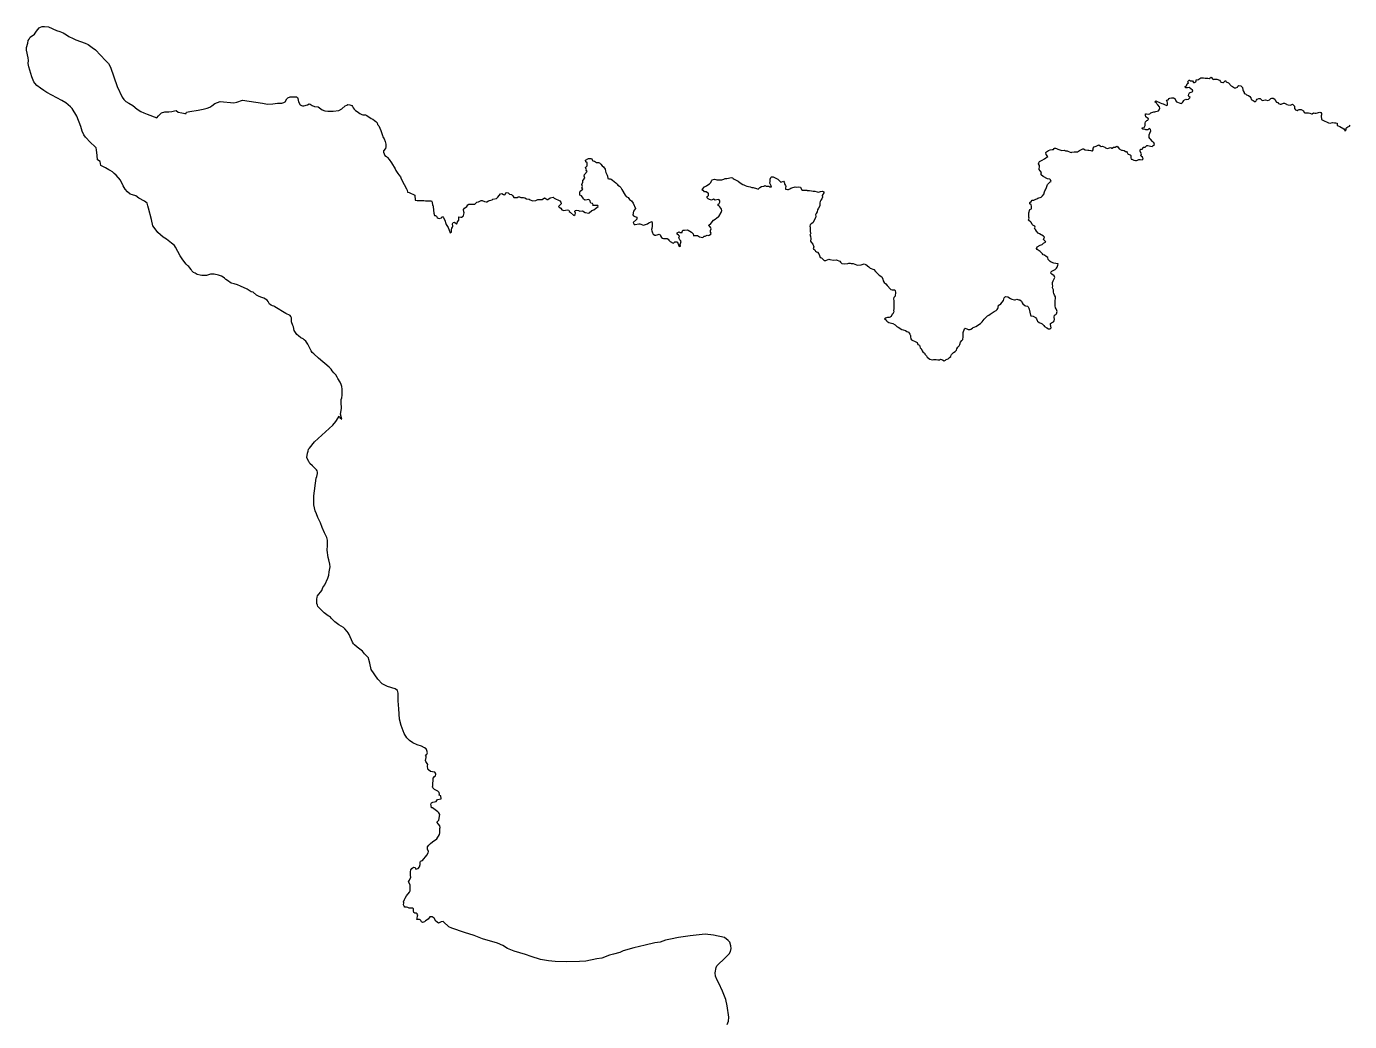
# Model space of a CAD drawing. Extents: x -74 to -34.8, y -33.8 to 5.3.
# Drawn here: x -64.825 to -62.137, y 2.265 to 4.287 of the extents above; entities that cross this region are included whole.
import ezdxf

# ---------------------------------------------------------------- set-up
doc = ezdxf.new("R2010")
doc.units = 0
doc.header["$LTSCALE"] = 2
doc.layers.add('UFEBRASIL', color=7, linetype='Continuous')

msp = doc.modelspace()

# ---------------------------------------------------------------- linework, layer by layer
at = {"layer": 'UFEBRASIL'}
msp.add_lwpolyline([(-63.4014, 2.259), (-63.3987, 2.2658), (-63.3978, 2.2743), (-63.4015, 2.2967), (-63.4044, 2.3101), (-63.4109, 2.3269), (-63.4185, 2.3433), (-63.422, 2.3489), (-63.4249, 2.3574), (-63.4256, 2.3643), (-63.424, 2.3747), (-63.4223, 2.3785), (-63.4045, 2.3949), (-63.3976, 2.4026), (-63.3949, 2.4071), (-63.3935, 2.4136), (-63.3941, 2.4188), (-63.3959, 2.4261), (-63.3992, 2.4299), (-63.4068, 2.4359), (-63.429, 2.4406), (-63.446, 2.4424), (-63.4766, 2.4395), (-63.5, 2.436), (-63.5166, 2.4327), (-63.5267, 2.4304), (-63.5373, 2.4264), (-63.5487, 2.4253), (-63.5681, 2.4202), (-63.5908, 2.4149), (-63.6124, 2.409), (-63.6198, 2.4056), (-63.6327, 2.4017), (-63.6406, 2.3998), (-63.656, 2.3939), (-63.6661, 2.3927), (-63.6887, 2.388), (-63.7015, 2.3871), (-63.7279, 2.3863), (-63.7512, 2.3868), (-63.7645, 2.3882), (-63.7809, 2.3913), (-63.8, 2.3973), (-63.8113, 2.4015), (-63.834, 2.4081), (-63.8481, 2.4135), (-63.8572, 2.4193), (-63.8678, 2.4245), (-63.8987, 2.4332), (-63.9158, 2.4401), (-63.935, 2.4458), (-63.9612, 2.4547), (-63.9667, 2.4576), (-63.9781, 2.4675), (-63.9787, 2.4684), (-63.9827, 2.4678), (-63.9883, 2.465), (-63.9933, 2.4688), (-63.9967, 2.475), (-64.0006, 2.4782), (-64.0056, 2.478), (-64.0088, 2.4733), (-64.0141, 2.4696), (-64.0161, 2.468), (-64.0208, 2.4666), (-64.0227, 2.468), (-64.0236, 2.4702), (-64.025, 2.4719), (-64.0269, 2.4724), (-64.0321, 2.4722), (-64.0314, 2.4744), (-64.0305, 2.4796), (-64.0303, 2.4819), (-64.0311, 2.4843), (-64.0328, 2.4855), (-64.0364, 2.4855), (-64.038, 2.4868), (-64.0386, 2.4896), (-64.0386, 2.4918), (-64.0389, 2.4941), (-64.0408, 2.4955), (-64.0441, 2.4957), (-64.0476, 2.4954), (-64.05, 2.4966), (-64.053, 2.4974), (-64.0561, 2.4977), (-64.0575, 2.4994), (-64.0589, 2.5024), (-64.0586, 2.506), (-64.059, 2.5081), (-64.0572, 2.513), (-64.0558, 2.516), (-64.0533, 2.5207), (-64.0466, 2.5282), (-64.0455, 2.531), (-64.0453, 2.5346), (-64.0458, 2.5432), (-64.0489, 2.5487), (-64.0466, 2.5521), (-64.0444, 2.5588), (-64.045, 2.5621), (-64.0452, 2.5691), (-64.0444, 2.5732), (-64.0422, 2.5763), (-64.0391, 2.5785), (-64.0355, 2.578), (-64.0337, 2.5749), (-64.0291, 2.576), (-64.0264, 2.5796), (-64.025, 2.5844), (-64.025, 2.588), (-64.0244, 2.5907), (-64.0208, 2.5924), (-64.0175, 2.596), (-64.0147, 2.5997), (-64.0116, 2.6035), (-64.0091, 2.6082), (-64.0086, 2.6107), (-64.01, 2.6152), (-64.01, 2.6202), (-64.0075, 2.6238), (-64.0041, 2.6271), (-64, 2.6302), (-63.9917, 2.6363), (-63.9858, 2.6455), (-63.985, 2.6485), (-63.9855, 2.6571), (-63.9844, 2.6596), (-63.9855, 2.663), (-63.9878, 2.6663), (-63.9914, 2.6701), (-63.9872, 2.6743), (-63.9855, 2.686), (-63.9872, 2.6891), (-63.9894, 2.6913), (-64.0005, 2.6991), (-64.0019, 2.6996), (-64.003, 2.7038), (-64.0036, 2.7071), (-64.0025, 2.7093), (-63.9994, 2.7107), (-63.9928, 2.7124), (-63.9897, 2.7166), (-63.9827, 2.7174), (-63.983, 2.7238), (-63.9869, 2.7248), (-63.9861, 2.7268), (-63.9866, 2.7307), (-63.9891, 2.7332), (-63.9964, 2.7368), (-63.9997, 2.7402), (-64, 2.7421), (-63.9994, 2.7443), (-63.9991, 2.7599), (-63.9958, 2.763), (-63.9944, 2.7644), (-63.9933, 2.7677), (-63.9939, 2.7699), (-63.9955, 2.7716), (-64.0005, 2.7724), (-64.0045, 2.7729), (-64.0083, 2.7763), (-64.0094, 2.7782), (-64.01, 2.7849), (-64.0094, 2.7871), (-64.0136, 2.7935), (-64.0141, 2.7955), (-64.013, 2.8013), (-64.0133, 2.8046), (-64.0147, 2.8066), (-64.0114, 2.8082), (-64.0105, 2.8113), (-64.0114, 2.8157), (-64.0133, 2.8191), (-64.0161, 2.8216), (-64.0222, 2.8249), (-64.0311, 2.8271), (-64.04, 2.8313), (-64.0472, 2.8363), (-64.0525, 2.8416), (-64.0578, 2.8505), (-64.0636, 2.8666), (-64.0669, 2.8796), (-64.0689, 2.9002), (-64.07, 2.9166), (-64.07, 2.9327), (-64.0716, 2.9377), (-64.0758, 2.9413), (-64.0916, 2.9457), (-64.1025, 2.9516), (-64.1114, 2.9605), (-64.125, 2.9805), (-64.1272, 2.9935), (-64.1296, 3.0011), (-64.1305, 3.0043), (-64.1341, 3.0085), (-64.1383, 3.0121), (-64.1402, 3.0152), (-64.1427, 3.0174), (-64.1533, 3.0257), (-64.159, 3.0309), (-64.1608, 3.0327), (-64.1628, 3.036), (-64.1697, 3.0518), (-64.1716, 3.0552), (-64.1733, 3.0577), (-64.178, 3.0632), (-64.1811, 3.0657), (-64.1905, 3.071), (-64.1961, 3.0755), (-64.1986, 3.0771), (-64.2058, 3.0846), (-64.2075, 3.0866), (-64.2094, 3.088), (-64.2122, 3.0896), (-64.2205, 3.0957), (-64.2305, 3.1057), (-64.233, 3.1088), (-64.2341, 3.1113), (-64.2352, 3.1144), (-64.2355, 3.1166), (-64.2355, 3.1191), (-64.2352, 3.1235), (-64.2347, 3.1271), (-64.2336, 3.1299), (-64.225, 3.1407), (-64.2232, 3.1472), (-64.2191, 3.1527), (-64.213, 3.1663), (-64.2108, 3.1721), (-64.2103, 3.1788), (-64.2083, 3.1888), (-64.2086, 3.1943), (-64.2111, 3.2032), (-64.2119, 3.208), (-64.2139, 3.2232), (-64.2133, 3.2324), (-64.2133, 3.243), (-64.2139, 3.2463), (-64.2147, 3.2485), (-64.2194, 3.2585), (-64.2241, 3.2691), (-64.2275, 3.2785), (-64.2333, 3.2896), (-64.2358, 3.2968), (-64.2389, 3.3032), (-64.2414, 3.3149), (-64.2416, 3.3213), (-64.2416, 3.3271), (-64.2414, 3.3332), (-64.2364, 3.3691), (-64.235, 3.3727), (-64.2339, 3.3788), (-64.2339, 3.3813), (-64.2344, 3.3841), (-64.2358, 3.3863), (-64.2441, 3.3946), (-64.2491, 3.3991), (-64.2516, 3.4032), (-64.2541, 3.408), (-64.2552, 3.411), (-64.2541, 3.4202), (-64.2528, 3.4243), (-64.2519, 3.428), (-64.2502, 3.4305), (-64.24, 3.443), (-64.2027, 3.4771), (-64.1964, 3.4846), (-64.1917, 3.4918), (-64.19, 3.4949), (-64.1882, 3.4926), (-64.1844, 3.4893), (-64.1869, 3.4996), (-64.1855, 3.5068), (-64.185, 3.5118), (-64.1861, 3.5227), (-64.1861, 3.5257), (-64.1855, 3.5291), (-64.1847, 3.5324), (-64.1839, 3.538), (-64.1839, 3.5502), (-64.1847, 3.5557), (-64.1858, 3.5596), (-64.188, 3.5641), (-64.1922, 3.5718), (-64.1941, 3.5746), (-64.1963, 3.5789), (-64.2005, 3.5832), (-64.2039, 3.5874), (-64.2061, 3.5905), (-64.21, 3.5946), (-64.2316, 3.6132), (-64.2414, 3.6218), (-64.2444, 3.6249), (-64.2469, 3.6277), (-64.2497, 3.6332), (-64.2514, 3.6374), (-64.2536, 3.6413), (-64.2578, 3.6477), (-64.2608, 3.6505), (-64.263, 3.6521), (-64.2675, 3.6546), (-64.2725, 3.6585), (-64.2758, 3.6613), (-64.2786, 3.6652), (-64.2811, 3.6693), (-64.2825, 3.6766), (-64.2839, 3.6793), (-64.2864, 3.6871), (-64.2869, 3.6902), (-64.2864, 3.6927), (-64.2869, 3.6949), (-64.288, 3.6977), (-64.2891, 3.6996), (-64.298, 3.7041), (-64.3208, 3.7174), (-64.3227, 3.7188), (-64.3252, 3.7193), (-64.328, 3.7205), (-64.3311, 3.723), (-64.3327, 3.7255), (-64.3344, 3.7285), (-64.3361, 3.7307), (-64.3394, 3.733), (-64.3428, 3.7349), (-64.3469, 3.7366), (-64.3525, 3.7385), (-64.3578, 3.7413), (-64.3648, 3.7472), (-64.3686, 3.7477), (-64.3769, 3.7532), (-64.39, 3.7596), (-64.3966, 3.7624), (-64.4033, 3.7638), (-64.4091, 3.7657), (-64.4169, 3.7707), (-64.4202, 3.7732), (-64.4228, 3.7757), (-64.4255, 3.778), (-64.4286, 3.7799), (-64.4327, 3.781), (-64.435, 3.7818), (-64.4439, 3.7838), (-64.4475, 3.7841), (-64.4511, 3.7835), (-64.4555, 3.7824), (-64.4591, 3.7813), (-64.4689, 3.7813), (-64.4725, 3.7816), (-64.4786, 3.7832), (-64.4825, 3.7857), (-64.4855, 3.7874), (-64.4889, 3.7905), (-64.4905, 3.7932), (-64.493, 3.7966), (-64.4952, 3.7993), (-64.4972, 3.8007), (-64.5007, 3.8039), (-64.5055, 3.8099), (-64.5091, 3.815), (-64.5129, 3.8212), (-64.5225, 3.8388), (-64.5245, 3.8419), (-64.5304, 3.847), (-64.5341, 3.8493), (-64.5405, 3.8546), (-64.5474, 3.859), (-64.553, 3.8637), (-64.5581, 3.8685), (-64.5635, 3.8758), (-64.5684, 3.8818), (-64.5713, 3.8949), (-64.5776, 3.9179), (-64.5783, 3.9224), (-64.5803, 3.9283), (-64.5857, 3.9321), (-64.5971, 3.9384), (-64.6027, 3.9429), (-64.6098, 3.9448), (-64.6147, 3.9466), (-64.6199, 3.9513), (-64.6245, 3.9565), (-64.6286, 3.963), (-64.634, 3.975), (-64.6431, 3.9848), (-64.647, 3.9886), (-64.6507, 3.9919), (-64.655, 3.9944), (-64.6581, 3.996), (-64.6644, 3.9996), (-64.6739, 4.0046), (-64.6752, 4.0124), (-64.6808, 4.0163), (-64.6814, 4.0246), (-64.683, 4.0363), (-64.6839, 4.0402), (-64.6861, 4.0435), (-64.6953, 4.0516), (-64.7052, 4.0624), (-64.7086, 4.0666), (-64.7122, 4.0743), (-64.715, 4.0841), (-64.723, 4.1049), (-64.7322, 4.1202), (-64.7361, 4.1241), (-64.7403, 4.1277), (-64.7453, 4.1316), (-64.7533, 4.1368), (-64.7836, 4.1527), (-64.7897, 4.1571), (-64.7966, 4.1618), (-64.8039, 4.1671), (-64.808, 4.1716), (-64.8105, 4.1746), (-64.8144, 4.1846), (-64.8205, 4.2052), (-64.8219, 4.2118), (-64.8214, 4.218), (-64.8219, 4.2232), (-64.8253, 4.2388), (-64.8253, 4.2416), (-64.825, 4.2441), (-64.8225, 4.2535), (-64.8216, 4.2585), (-64.82, 4.2616), (-64.8177, 4.2652), (-64.8088, 4.2716), (-64.8047, 4.2777), (-64.7997, 4.2841), (-64.7969, 4.2857), (-64.7936, 4.2868), (-64.7886, 4.2871), (-64.7805, 4.2866), (-64.7641, 4.2788), (-64.7572, 4.2766), (-64.7508, 4.2741), (-64.7441, 4.2699), (-64.7389, 4.2668), (-64.7305, 4.2624), (-64.7247, 4.2599), (-64.7061, 4.253), (-64.6997, 4.2502), (-64.6914, 4.2446), (-64.6847, 4.2393), (-64.6647, 4.2179), (-64.6586, 4.2116), (-64.6547, 4.2043), (-64.6411, 4.1652), (-64.6311, 4.1435), (-64.6275, 4.1385), (-64.6236, 4.1349), (-64.6169, 4.1313), (-64.6091, 4.1266), (-64.6003, 4.1191), (-64.593, 4.1141), (-64.5866, 4.1113), (-64.5797, 4.1091), (-64.5605, 4.1016), (-64.5569, 4.1055), (-64.5511, 4.1113), (-64.5444, 4.1138), (-64.5358, 4.1138), (-64.53, 4.1143), (-64.5241, 4.116), (-64.5211, 4.1163), (-64.5172, 4.1132), (-64.5097, 4.1118), (-64.5064, 4.111), (-64.5033, 4.1104), (-64.5005, 4.1104), (-64.5003, 4.1127), (-64.4933, 4.1141), (-64.4764, 4.1168), (-64.4664, 4.1188), (-64.4578, 4.1213), (-64.4525, 4.1232), (-64.4489, 4.126), (-64.4422, 4.1307), (-64.4316, 4.1346), (-64.4039, 4.1321), (-64.3975, 4.1335), (-64.3864, 4.1371), (-64.3457, 4.1311), (-64.3355, 4.1291), (-64.3247, 4.1302), (-64.315, 4.1313), (-64.3064, 4.1313), (-64.3022, 4.1324), (-64.2994, 4.1343), (-64.2964, 4.1402), (-64.2939, 4.1421), (-64.2897, 4.1438), (-64.2764, 4.1438), (-64.2744, 4.1427), (-64.2736, 4.1407), (-64.2722, 4.1338), (-64.2691, 4.128), (-64.2664, 4.1263), (-64.2641, 4.1255), (-64.2616, 4.1257), (-64.2544, 4.1282), (-64.2508, 4.1296), (-64.2486, 4.1291), (-64.2444, 4.1266), (-64.2397, 4.1246), (-64.2322, 4.1238), (-64.2241, 4.1174), (-64.2189, 4.1155), (-64.213, 4.1149), (-64.2019, 4.1152), (-64.1908, 4.1166), (-64.1844, 4.1196), (-64.1777, 4.1257), (-64.1744, 4.1274), (-64.1719, 4.1288), (-64.168, 4.1279), (-64.1644, 4.1263), (-64.163, 4.1246), (-64.1611, 4.1218), (-64.1594, 4.1191), (-64.1566, 4.1166), (-64.153, 4.1146), (-64.1505, 4.1124), (-64.1475, 4.1102), (-64.1441, 4.1085), (-64.1414, 4.1077), (-64.1364, 4.1073), (-64.1333, 4.106), (-64.1247, 4.1002), (-64.1214, 4.0985), (-64.1178, 4.096), (-64.115, 4.0938), (-64.1127, 4.0913), (-64.1116, 4.0882), (-64.1089, 4.0855), (-64.105, 4.076), (-64.1019, 4.0654), (-64.1008, 4.0627), (-64.0986, 4.0588), (-64.0964, 4.0535), (-64.0952, 4.0482), (-64.0947, 4.0427), (-64.0958, 4.0393), (-64.1, 4.0346), (-64.0997, 4.0316), (-64.0986, 4.0285), (-64.0972, 4.0252), (-64.0939, 4.0232), (-64.0914, 4.021), (-64.088, 4.0168), (-64.0833, 4.0099), (-64.0758, 3.9977), (-64.0744, 3.9946), (-64.0708, 3.9885), (-64.0683, 3.9855), (-64.0655, 3.9813), (-64.0639, 3.9777), (-64.058, 3.9663), (-64.0528, 3.9571), (-64.0514, 3.9543), (-64.0508, 3.9502), (-64.0477, 3.9496), (-64.0361, 3.9441), (-64.0357, 3.9343), (-64.0311, 3.9338), (-64.018, 3.9332), (-64.0144, 3.933), (-64.0019, 3.933), (-64.0008, 3.9302), (-64.0005, 3.9243), (-63.9991, 3.9224), (-63.9983, 3.9127), (-63.9977, 3.9088), (-63.9975, 3.9074), (-63.9964, 3.9027), (-63.9939, 3.9032), (-63.9919, 3.9016), (-63.9905, 3.8991), (-63.9889, 3.8974), (-63.9864, 3.8968), (-63.9822, 3.898), (-63.9803, 3.901), (-63.9789, 3.9005), (-63.9777, 3.8985), (-63.9753, 3.8932), (-63.9733, 3.8866), (-63.9722, 3.8849), (-63.9686, 3.8785), (-63.9666, 3.8735), (-63.9641, 3.868), (-63.9614, 3.8699), (-63.9616, 3.8738), (-63.9611, 3.8771), (-63.9594, 3.8793), (-63.9591, 3.8816), (-63.9597, 3.886), (-63.958, 3.8888), (-63.9555, 3.8893), (-63.9514, 3.886), (-63.95, 3.8866), (-63.9494, 3.8902), (-63.9469, 3.8935), (-63.9464, 3.9005), (-63.9427, 3.8996), (-63.9414, 3.8993), (-63.938, 3.9013), (-63.9372, 3.9032), (-63.9358, 3.9082), (-63.9364, 3.9107), (-63.9372, 3.9149), (-63.9352, 3.9177), (-63.9305, 3.9213), (-63.9283, 3.9249), (-63.9261, 3.926), (-63.9144, 3.926), (-63.9116, 3.9288), (-63.91, 3.9299), (-63.9064, 3.9307), (-63.9041, 3.9324), (-63.9014, 3.9338), (-63.8994, 3.9332), (-63.8947, 3.9313), (-63.8911, 3.9305), (-63.8897, 3.931), (-63.8861, 3.9329), (-63.8841, 3.9335), (-63.8791, 3.9349), (-63.8775, 3.9363), (-63.8702, 3.9377), (-63.8672, 3.9402), (-63.8622, 3.9468), (-63.8591, 3.9477), (-63.8561, 3.9455), (-63.853, 3.9449), (-63.8522, 3.9457), (-63.8514, 3.9491), (-63.8502, 3.9499), (-63.8466, 3.9491), (-63.8436, 3.9466), (-63.8394, 3.946), (-63.8372, 3.9427), (-63.8352, 3.9399), (-63.8339, 3.9396), (-63.8275, 3.9399), (-63.8261, 3.9407), (-63.8236, 3.941), (-63.8205, 3.9396), (-63.8177, 3.9393), (-63.8155, 3.9396), (-63.8127, 3.9391), (-63.8089, 3.9368), (-63.8039, 3.9363), (-63.8016, 3.9346), (-63.7986, 3.9335), (-63.7966, 3.9327), (-63.79, 3.9338), (-63.7858, 3.9355), (-63.7775, 3.9355), (-63.7725, 3.9388), (-63.7711, 3.9385), (-63.7675, 3.9355), (-63.7661, 3.9357), (-63.7611, 3.9388), (-63.7552, 3.9402), (-63.753, 3.9385), (-63.7414, 3.9327), (-63.7391, 3.9302), (-63.7386, 3.9268), (-63.74, 3.9252), (-63.7439, 3.921), (-63.7425, 3.9196), (-63.7397, 3.918), (-63.7375, 3.9143), (-63.7336, 3.9132), (-63.7264, 3.9143), (-63.7233, 3.9141), (-63.7222, 3.9113), (-63.7205, 3.9099), (-63.713, 3.9032), (-63.7105, 3.9049), (-63.7097, 3.908), (-63.7111, 3.911), (-63.7102, 3.9132), (-63.7075, 3.9138), (-63.7036, 3.9132), (-63.7005, 3.9118), (-63.6952, 3.9124), (-63.6902, 3.9091), (-63.6827, 3.9074), (-63.6816, 3.9082), (-63.6766, 3.9132), (-63.6722, 3.9146), (-63.6689, 3.9174), (-63.6633, 3.9213), (-63.6644, 3.9232), (-63.6708, 3.923), (-63.6744, 3.9235), (-63.6736, 3.9246), (-63.675, 3.9274), (-63.6786, 3.9282), (-63.6794, 3.9296), (-63.68, 3.9327), (-63.6825, 3.9357), (-63.6858, 3.9349), (-63.6897, 3.9343), (-63.6914, 3.9349), (-63.6933, 3.936), (-63.6941, 3.938), (-63.6975, 3.9427), (-63.7005, 3.9443), (-63.7008, 3.9479), (-63.7008, 3.9502), (-63.7, 3.9521), (-63.6975, 3.9546), (-63.695, 3.9566), (-63.6964, 3.9588), (-63.6955, 3.9618), (-63.6964, 3.9663), (-63.695, 3.9707), (-63.6944, 3.9738), (-63.6908, 3.9791), (-63.6919, 3.9832), (-63.6911, 3.986), (-63.6861, 3.9921), (-63.688, 3.9938), (-63.6875, 3.9957), (-63.6891, 4.0007), (-63.6861, 4.0041), (-63.6861, 4.0099), (-63.6886, 4.0121), (-63.6894, 4.0155), (-63.683, 4.0185), (-63.68, 4.0185), (-63.6769, 4.0191), (-63.6746, 4.0144), (-63.6711, 4.0132), (-63.6672, 4.011), (-63.6627, 4.0105), (-63.6608, 4.0099), (-63.658, 4.0071), (-63.6552, 4.0038), (-63.6527, 4.0018), (-63.6494, 3.9971), (-63.6486, 3.9932), (-63.6478, 3.9905), (-63.6452, 3.9852), (-63.6444, 3.9827), (-63.6436, 3.9785), (-63.6419, 3.9777), (-63.6391, 3.9774), (-63.6372, 3.9766), (-63.6344, 3.9746), (-63.6311, 3.9718), (-63.6276, 3.9692), (-63.6248, 3.9665), (-63.6236, 3.9649), (-63.6205, 3.9627), (-63.6175, 3.9596), (-63.6155, 3.9555), (-63.6089, 3.9443), (-63.6066, 3.9418), (-63.6027, 3.9396), (-63.5997, 3.9355), (-63.5958, 3.9327), (-63.5922, 3.9282), (-63.588, 3.9174), (-63.5914, 3.9118), (-63.593, 3.9041), (-63.5919, 3.9021), (-63.5891, 3.901), (-63.5852, 3.8993), (-63.5847, 3.8957), (-63.5855, 3.8946), (-63.5925, 3.8891), (-63.5905, 3.8846), (-63.5886, 3.8846), (-63.5811, 3.8863), (-63.5789, 3.886), (-63.5716, 3.8832), (-63.5633, 3.8863), (-63.5605, 3.8882), (-63.5547, 3.891), (-63.5541, 3.8874), (-63.5539, 3.8816), (-63.5547, 3.8766), (-63.5552, 3.8743), (-63.5547, 3.8721), (-63.5533, 3.868), (-63.5519, 3.8649), (-63.5483, 3.8627), (-63.5461, 3.863), (-63.5439, 3.8638), (-63.5394, 3.8652), (-63.5383, 3.8643), (-63.5366, 3.8618), (-63.535, 3.8585), (-63.533, 3.8571), (-63.5308, 3.8563), (-63.5266, 3.8563), (-63.5236, 3.856), (-63.5216, 3.8549), (-63.5197, 3.8532), (-63.5172, 3.8499), (-63.5111, 3.8471), (-63.5097, 3.8477), (-63.5075, 3.8493), (-63.5036, 3.8496), (-63.5025, 3.8488), (-63.5019, 3.8466), (-63.5005, 3.8432), (-63.4986, 3.8402), (-63.4964, 3.841), (-63.4966, 3.8438), (-63.4964, 3.8463), (-63.4958, 3.8482), (-63.495, 3.8504), (-63.4961, 3.8521), (-63.4977, 3.8538), (-63.4994, 3.8574), (-63.4983, 3.8613), (-63.5, 3.8632), (-63.503, 3.8652), (-63.503, 3.868), (-63.5019, 3.8682), (-63.4991, 3.8699), (-63.4972, 3.8682), (-63.4927, 3.8682), (-63.4927, 3.8696), (-63.4914, 3.8735), (-63.4883, 3.8732), (-63.483, 3.8738), (-63.4808, 3.8732), (-63.4739, 3.8691), (-63.4702, 3.8657), (-63.47, 3.8624), (-63.4691, 3.8618), (-63.4669, 3.8621), (-63.4616, 3.8624), (-63.4594, 3.8613), (-63.4577, 3.8596), (-63.4508, 3.8585), (-63.448, 3.8613), (-63.4458, 3.8613), (-63.4422, 3.863), (-63.4402, 3.8624), (-63.438, 3.8632), (-63.4347, 3.8649), (-63.4341, 3.8671), (-63.435, 3.8693), (-63.435, 3.8724), (-63.4339, 3.876), (-63.4344, 3.8782), (-63.4361, 3.8802), (-63.4386, 3.8832), (-63.4377, 3.8846), (-63.4355, 3.8855), (-63.4339, 3.8874), (-63.4294, 3.8932), (-63.4258, 3.8955), (-63.4227, 3.8982), (-63.42, 3.9002), (-63.418, 3.901), (-63.4133, 3.9091), (-63.4119, 3.9132), (-63.4127, 3.9157), (-63.4141, 3.9182), (-63.4166, 3.9205), (-63.418, 3.9224), (-63.4205, 3.9238), (-63.42, 3.9263), (-63.4175, 3.9274), (-63.4164, 3.9299), (-63.4164, 3.9327), (-63.4177, 3.9349), (-63.42, 3.9355), (-63.4258, 3.9343), (-63.4291, 3.936), (-63.433, 3.9343), (-63.4372, 3.9357), (-63.4397, 3.9371), (-63.4427, 3.9396), (-63.4414, 3.9416), (-63.4394, 3.9438), (-63.4394, 3.9485), (-63.4411, 3.9491), (-63.4441, 3.951), (-63.4472, 3.951), (-63.4494, 3.9535), (-63.4511, 3.9538), (-63.4522, 3.9555), (-63.4472, 3.9613), (-63.4436, 3.9632), (-63.4405, 3.9655), (-63.4372, 3.9674), (-63.4352, 3.9693), (-63.4327, 3.9738), (-63.4319, 3.9755), (-63.4269, 3.9771), (-63.4244, 3.9763), (-63.4222, 3.9757), (-63.4172, 3.9754), (-63.4125, 3.9754), (-63.4083, 3.9771), (-63.4052, 3.978), (-63.4019, 3.9785), (-63.3989, 3.9788), (-63.3933, 3.9804), (-63.3908, 3.9793), (-63.3891, 3.9782), (-63.3872, 3.9766), (-63.3819, 3.9743), (-63.3791, 3.9727), (-63.3752, 3.9693), (-63.3694, 3.9663), (-63.3672, 3.9655), (-63.3647, 3.9641), (-63.3614, 3.9627), (-63.3544, 3.9613), (-63.3514, 3.9596), (-63.3486, 3.9602), (-63.3416, 3.9577), (-63.3386, 3.9568), (-63.335, 3.9596), (-63.3316, 3.9618), (-63.3272, 3.9627), (-63.3247, 3.9638), (-63.3222, 3.9627), (-63.32, 3.9624), (-63.3164, 3.9624), (-63.3147, 3.9613), (-63.3114, 3.9613), (-63.3119, 3.9632), (-63.315, 3.9685), (-63.3139, 3.9718), (-63.3141, 3.9766), (-63.313, 3.9799), (-63.3111, 3.9818), (-63.308, 3.9813), (-63.2983, 3.9766), (-63.2961, 3.9746), (-63.2925, 3.9704), (-63.29, 3.9713), (-63.2866, 3.9727), (-63.2855, 3.971), (-63.2844, 3.9657), (-63.283, 3.9641), (-63.2822, 3.9618), (-63.2827, 3.9591), (-63.283, 3.9563), (-63.2789, 3.9555), (-63.2769, 3.9555), (-63.2739, 3.9571), (-63.2722, 3.9582), (-63.27, 3.9593), (-63.2633, 3.9613), (-63.2605, 3.9607), (-63.2561, 3.961), (-63.2527, 3.9605), (-63.2505, 3.956), (-63.248, 3.9546), (-63.2452, 3.9543), (-63.2394, 3.9543), (-63.2386, 3.9535), (-63.2341, 3.9541), (-63.23, 3.9532), (-63.2264, 3.9527), (-63.2233, 3.9527), (-63.2186, 3.951), (-63.2161, 3.9507), (-63.2119, 3.9518), (-63.2077, 3.9524), (-63.205, 3.9513), (-63.2052, 3.9488), (-63.2083, 3.9435), (-63.2075, 3.9405), (-63.2091, 3.9371), (-63.2111, 3.9343), (-63.2125, 3.9316), (-63.2133, 3.9288), (-63.213, 3.926), (-63.2133, 3.9224), (-63.2155, 3.918), (-63.2177, 3.9143), (-63.2186, 3.9102), (-63.2205, 3.9071), (-63.2219, 3.9043), (-63.2214, 3.9016), (-63.2222, 3.8985), (-63.2275, 3.8882), (-63.2308, 3.8863), (-63.2325, 3.8841), (-63.2336, 3.8816), (-63.233, 3.8791), (-63.233, 3.8724), (-63.2325, 3.8696), (-63.2316, 3.8674), (-63.2333, 3.8627), (-63.2322, 3.8607), (-63.2316, 3.8555), (-63.2322, 3.8507), (-63.2308, 3.8485), (-63.2272, 3.8446), (-63.2255, 3.8393), (-63.2266, 3.8355), (-63.2255, 3.8343), (-63.2233, 3.8329), (-63.2216, 3.8302), (-63.2197, 3.8293), (-63.2177, 3.8282), (-63.215, 3.8249), (-63.2136, 3.8216), (-63.2125, 3.8179), (-63.21, 3.8168), (-63.2069, 3.8141), (-63.2044, 3.8116), (-63.2008, 3.8118), (-63.1947, 3.8143), (-63.1927, 3.8138), (-63.1855, 3.8124), (-63.1797, 3.813), (-63.1725, 3.8099), (-63.1714, 3.8082), (-63.17, 3.8066), (-63.1683, 3.8055), (-63.1627, 3.8049), (-63.1564, 3.8055), (-63.1541, 3.806), (-63.1514, 3.806), (-63.1491, 3.8055), (-63.1455, 3.8055), (-63.1386, 3.803), (-63.1358, 3.8024), (-63.1289, 3.8027), (-63.1252, 3.8038), (-63.1233, 3.8046), (-63.1194, 3.8035), (-63.1136, 3.7985), (-63.1111, 3.796), (-63.1033, 3.7932), (-63.1002, 3.7891), (-63.0947, 3.7838), (-63.0922, 3.7816), (-63.0869, 3.7785), (-63.0852, 3.7738), (-63.0841, 3.7699), (-63.0825, 3.7671), (-63.0791, 3.7643), (-63.0766, 3.7607), (-63.0697, 3.753), (-63.0686, 3.7524), (-63.0658, 3.7518), (-63.0608, 3.7518), (-63.0597, 3.7496), (-63.0591, 3.7474), (-63.0597, 3.7388), (-63.0625, 3.7363), (-63.0636, 3.7338), (-63.063, 3.7299), (-63.063, 3.718), (-63.063, 3.7132), (-63.0633, 3.7099), (-63.063, 3.7074), (-63.065, 3.7035), (-63.0658, 3.7024), (-63.0669, 3.7005), (-63.0689, 3.6977), (-63.0705, 3.6963), (-63.0725, 3.6957), (-63.0758, 3.6954), (-63.0797, 3.6943), (-63.0814, 3.6932), (-63.0783, 3.691), (-63.0769, 3.6885), (-63.0752, 3.6868), (-63.073, 3.6855), (-63.0705, 3.6846), (-63.0675, 3.6843), (-63.0647, 3.6835), (-63.0597, 3.681), (-63.0569, 3.6771), (-63.0541, 3.676), (-63.0464, 3.6716), (-63.0439, 3.6705), (-63.0391, 3.6691), (-63.0364, 3.6674), (-63.0325, 3.6657), (-63.0314, 3.6641), (-63.03, 3.6616), (-63.0289, 3.6591), (-63.0289, 3.6563), (-63.0283, 3.6524), (-63.0269, 3.6502), (-63.0239, 3.6488), (-63.0208, 3.6477), (-63.0155, 3.6452), (-63.0139, 3.6407), (-63.0108, 3.6393), (-63.0089, 3.6343), (-63.0072, 3.6327), (-63.0052, 3.6277), (-63.0033, 3.6246), (-63.0011, 3.6238), (-62.9997, 3.6224), (-62.9994, 3.621), (-62.9966, 3.6177), (-62.9947, 3.6152), (-62.9894, 3.6113), (-62.985, 3.6096), (-62.9822, 3.6102), (-62.9766, 3.6107), (-62.9736, 3.6099), (-62.9701, 3.61), (-62.9677, 3.611), (-62.9656, 3.6106), (-62.9639, 3.6096), (-62.9602, 3.6077), (-62.958, 3.6092), (-62.9564, 3.6102), (-62.9525, 3.6118), (-62.9494, 3.6143), (-62.9472, 3.6163), (-62.9461, 3.6193), (-62.9455, 3.6207), (-62.943, 3.6235), (-62.9416, 3.6246), (-62.9383, 3.6263), (-62.9355, 3.6293), (-62.9344, 3.6321), (-62.933, 3.6352), (-62.93, 3.638), (-62.9288, 3.6407), (-62.9272, 3.6455), (-62.9244, 3.6493), (-62.9227, 3.6513), (-62.9222, 3.6527), (-62.9216, 3.6552), (-62.9216, 3.6655), (-62.9191, 3.6724), (-62.9175, 3.6738), (-62.913, 3.6718), (-62.9114, 3.6713), (-62.9077, 3.6716), (-62.9061, 3.6721), (-62.903, 3.6743), (-62.9016, 3.6755), (-62.8997, 3.676), (-62.8963, 3.6774), (-62.893, 3.6793), (-62.89, 3.6816), (-62.8869, 3.6835), (-62.883, 3.6871), (-62.8791, 3.6921), (-62.8741, 3.6971), (-62.8725, 3.6991), (-62.87, 3.7005), (-62.8672, 3.7027), (-62.8647, 3.7041), (-62.8611, 3.7066), (-62.8586, 3.7077), (-62.8547, 3.7102), (-62.853, 3.7118), (-62.8511, 3.7141), (-62.8505, 3.716), (-62.8497, 3.7207), (-62.8477, 3.7218), (-62.845, 3.7238), (-62.8425, 3.7268), (-62.8402, 3.7305), (-62.8383, 3.736), (-62.8358, 3.7385), (-62.8311, 3.738), (-62.8255, 3.7343), (-62.823, 3.7327), (-62.8175, 3.7313), (-62.8163, 3.7316), (-62.8125, 3.7327), (-62.8086, 3.7318), (-62.8069, 3.7313), (-62.8036, 3.7288), (-62.8019, 3.7252), (-62.8008, 3.7232), (-62.7963, 3.7198), (-62.795, 3.7191), (-62.7914, 3.7187), (-62.79, 3.7177), (-62.7886, 3.7146), (-62.7877, 3.7127), (-62.7852, 3.7007), (-62.7843, 3.6993), (-62.783, 3.6988), (-62.7797, 3.6985), (-62.775, 3.6957), (-62.773, 3.6932), (-62.7716, 3.6899), (-62.7708, 3.6882), (-62.7675, 3.6857), (-62.7627, 3.6835), (-62.7614, 3.683), (-62.7591, 3.681), (-62.758, 3.6793), (-62.7564, 3.6774), (-62.7519, 3.6746), (-62.7486, 3.6727), (-62.745, 3.6724), (-62.7433, 3.6749), (-62.7444, 3.6816), (-62.7441, 3.6838), (-62.7425, 3.6849), (-62.7386, 3.6866), (-62.7369, 3.6891), (-62.7361, 3.6918), (-62.7372, 3.6966), (-62.7361, 3.7002), (-62.7336, 3.7018), (-62.7322, 3.7035), (-62.7311, 3.7077), (-62.7313, 3.7099), (-62.7327, 3.7132), (-62.7341, 3.7152), (-62.735, 3.7193), (-62.735, 3.7291), (-62.7341, 3.7357), (-62.7344, 3.7377), (-62.7361, 3.741), (-62.7377, 3.7443), (-62.7383, 3.7474), (-62.7383, 3.7499), (-62.7386, 3.7521), (-62.74, 3.7563), (-62.7397, 3.7599), (-62.74, 3.763), (-62.74, 3.7666), (-62.7388, 3.7705), (-62.7355, 3.7768), (-62.7366, 3.7807), (-62.7419, 3.7841), (-62.7436, 3.786), (-62.7427, 3.7888), (-62.7419, 3.7899), (-62.7389, 3.7913), (-62.735, 3.7935), (-62.7333, 3.7946), (-62.7319, 3.7963), (-62.7308, 3.798), (-62.7294, 3.8024), (-62.7291, 3.8046), (-62.7333, 3.8052), (-62.7377, 3.8063), (-62.7433, 3.8082), (-62.7452, 3.8096), (-62.7489, 3.8135), (-62.75, 3.8174), (-62.753, 3.8199), (-62.7569, 3.8224), (-62.7591, 3.8232), (-62.7605, 3.8252), (-62.7622, 3.8266), (-62.7652, 3.8296), (-62.7697, 3.8324), (-62.7713, 3.8341), (-62.7725, 3.836), (-62.7716, 3.8396), (-62.7652, 3.843), (-62.7614, 3.8438), (-62.7594, 3.8463), (-62.7583, 3.8471), (-62.7539, 3.8496), (-62.7558, 3.8518), (-62.7586, 3.8543), (-62.7569, 3.8588), (-62.7586, 3.8607), (-62.7664, 3.8655), (-62.7691, 3.8671), (-62.7727, 3.8713), (-62.7747, 3.8743), (-62.7766, 3.8766), (-62.7752, 3.8796), (-62.7764, 3.8813), (-62.7805, 3.8835), (-62.7814, 3.8844), (-62.7833, 3.888), (-62.7844, 3.8896), (-62.7889, 3.8932), (-62.788, 3.8977), (-62.7886, 3.8999), (-62.7883, 3.9046), (-62.7886, 3.9071), (-62.7883, 3.9082), (-62.7866, 3.9152), (-62.7833, 3.9168), (-62.7827, 3.9218), (-62.7836, 3.9246), (-62.7861, 3.9268), (-62.7866, 3.9293), (-62.7836, 3.9316), (-62.7819, 3.9341), (-62.7783, 3.9343), (-62.7739, 3.9363), (-62.7719, 3.9368), (-62.77, 3.938), (-62.7636, 3.9405), (-62.7608, 3.9427), (-62.7575, 3.9471), (-62.7572, 3.9491), (-62.7558, 3.953), (-62.7544, 3.9552), (-62.7523, 3.9599), (-62.7502, 3.966), (-62.745, 3.9716), (-62.7433, 3.9721), (-62.7444, 3.9757), (-62.7455, 3.9766), (-62.7508, 3.9777), (-62.7591, 3.9821), (-62.7633, 3.9855), (-62.763, 3.9885), (-62.7627, 3.9905), (-62.7655, 3.9935), (-62.7675, 3.9963), (-62.7675, 3.9985), (-62.7666, 4.001), (-62.7669, 4.0043), (-62.7686, 4.0082), (-62.768, 4.0099), (-62.7666, 4.0124), (-62.7614, 4.0157), (-62.7569, 4.018), (-62.7536, 4.0199), (-62.7497, 4.0227), (-62.7503, 4.0235), (-62.7533, 4.0268), (-62.7536, 4.0313), (-62.7525, 4.0324), (-62.7486, 4.0349), (-62.745, 4.0363), (-62.7411, 4.0371), (-62.7383, 4.0371), (-62.7369, 4.0393), (-62.7361, 4.0399), (-62.7339, 4.0396), (-62.7319, 4.0388), (-62.7297, 4.0377), (-62.7211, 4.0349), (-62.7166, 4.036), (-62.7139, 4.0346), (-62.7105, 4.0343), (-62.7041, 4.0318), (-62.7019, 4.0307), (-62.7008, 4.0318), (-62.6966, 4.0324), (-62.6894, 4.0324), (-62.6852, 4.0349), (-62.6827, 4.0363), (-62.6789, 4.0385), (-62.6775, 4.0382), (-62.6738, 4.0363), (-62.6688, 4.036), (-62.6664, 4.036), (-62.6627, 4.0349), (-62.6602, 4.0343), (-62.6591, 4.0346), (-62.6577, 4.0363), (-62.6577, 4.0399), (-62.6555, 4.0424), (-62.6536, 4.0432), (-62.6516, 4.0438), (-62.6464, 4.0463), (-62.6436, 4.0446), (-62.6416, 4.0432), (-62.6386, 4.0441), (-62.6372, 4.0435), (-62.6338, 4.0416), (-62.6327, 4.0407), (-62.6305, 4.0399), (-62.6283, 4.0393), (-62.6244, 4.0405), (-62.6219, 4.0413), (-62.6202, 4.0396), (-62.6191, 4.0396), (-62.6161, 4.0421), (-62.6133, 4.0418), (-62.6097, 4.0441), (-62.6075, 4.0424), (-62.6047, 4.0382), (-62.6002, 4.036), (-62.5983, 4.0355), (-62.595, 4.0349), (-62.5922, 4.0332), (-62.5897, 4.033), (-62.5883, 4.0313), (-62.5875, 4.0285), (-62.5866, 4.0277), (-62.5825, 4.026), (-62.5813, 4.0249), (-62.5814, 4.0205), (-62.5805, 4.0174), (-62.5789, 4.0174), (-62.575, 4.0152), (-62.5714, 4.0149), (-62.5697, 4.0149), (-62.5677, 4.0155), (-62.5647, 4.0168), (-62.5625, 4.0166), (-62.5583, 4.016), (-62.5558, 4.0182), (-62.5575, 4.0218), (-62.56, 4.0238), (-62.5608, 4.0249), (-62.5597, 4.0285), (-62.5622, 4.0332), (-62.5625, 4.0343), (-62.5616, 4.0377), (-62.5583, 4.038), (-62.5566, 4.0393), (-62.5558, 4.0418), (-62.5522, 4.0421), (-62.5513, 4.0427), (-62.5483, 4.0452), (-62.5469, 4.0455), (-62.5414, 4.0438), (-62.5377, 4.0432), (-62.5355, 4.0455), (-62.533, 4.0474), (-62.5344, 4.051), (-62.5348, 4.0514), (-62.5369, 4.0535), (-62.5411, 4.0582), (-62.5425, 4.0596), (-62.5436, 4.0618), (-62.5441, 4.0666), (-62.5422, 4.0705), (-62.5402, 4.0752), (-62.5411, 4.078), (-62.5425, 4.0793), (-62.5439, 4.0796), (-62.5469, 4.0774), (-62.5505, 4.0771), (-62.5519, 4.078), (-62.5566, 4.0782), (-62.5586, 4.0802), (-62.5575, 4.081), (-62.5541, 4.0821), (-62.5522, 4.086), (-62.5519, 4.0905), (-62.5516, 4.0932), (-62.5483, 4.0963), (-62.5466, 4.0966), (-62.545, 4.0991), (-62.5455, 4.0999), (-62.5472, 4.101), (-62.5505, 4.1038), (-62.5516, 4.1068), (-62.5516, 4.1093), (-62.5493, 4.1093), (-62.5444, 4.1091), (-62.5425, 4.1093), (-62.5408, 4.1113), (-62.5344, 4.1135), (-62.5325, 4.1138), (-62.5302, 4.1143), (-62.5252, 4.1155), (-62.5233, 4.1177), (-62.5222, 4.1213), (-62.5227, 4.1235), (-62.5261, 4.1282), (-62.5283, 4.1302), (-62.5291, 4.131), (-62.5322, 4.1341), (-62.5305, 4.1363), (-62.5277, 4.1346), (-62.5239, 4.1335), (-62.5216, 4.1318), (-62.5183, 4.1305), (-62.5154, 4.1302), (-62.5139, 4.1293), (-62.5116, 4.1277), (-62.5083, 4.1266), (-62.5069, 4.1282), (-62.5063, 4.1318), (-62.5075, 4.1346), (-62.5086, 4.1371), (-62.5052, 4.138), (-62.503, 4.1407), (-62.5019, 4.1413), (-62.4988, 4.1424), (-62.4947, 4.1421), (-62.4911, 4.1402), (-62.4905, 4.1371), (-62.49, 4.136), (-62.4886, 4.1343), (-62.4811, 4.1313), (-62.4783, 4.1307), (-62.4764, 4.1324), (-62.4744, 4.1355), (-62.4738, 4.1368), (-62.4697, 4.1391), (-62.468, 4.1385), (-62.4641, 4.1391), (-62.4608, 4.1427), (-62.4633, 4.1446), (-62.4639, 4.1468), (-62.4633, 4.1493), (-62.4622, 4.1521), (-62.4608, 4.153), (-62.4566, 4.1543), (-62.4552, 4.1557), (-62.4558, 4.1579), (-62.4627, 4.163), (-62.4658, 4.1627), (-62.47, 4.1624), (-62.4708, 4.1649), (-62.4683, 4.1666), (-62.4666, 4.1704), (-62.4641, 4.1727), (-62.4658, 4.1746), (-62.4627, 4.178), (-62.4616, 4.1777), (-62.4597, 4.1766), (-62.4561, 4.1766), (-62.4537, 4.1734), (-62.4519, 4.173), (-62.4489, 4.1743), (-62.4475, 4.1796), (-62.4447, 4.1788), (-62.4391, 4.1824), (-62.4377, 4.183), (-62.4336, 4.1827), (-62.43, 4.1818), (-62.4283, 4.1818), (-62.4247, 4.1818), (-62.4222, 4.1816), (-62.4177, 4.1843), (-62.415, 4.1807), (-62.4139, 4.1796), (-62.4116, 4.1802), (-62.4091, 4.1802), (-62.4064, 4.1799), (-62.4011, 4.178), (-62.3989, 4.1755), (-62.3983, 4.1741), (-62.3944, 4.1732), (-62.3927, 4.1735), (-62.3886, 4.1774), (-62.3872, 4.1749), (-62.3827, 4.1724), (-62.3772, 4.1666), (-62.3744, 4.1649), (-62.3702, 4.1627), (-62.3676, 4.1624), (-62.3647, 4.1635), (-62.3636, 4.1655), (-62.3619, 4.1671), (-62.3575, 4.1663), (-62.3539, 4.1632), (-62.3533, 4.1582), (-62.3527, 4.1563), (-62.3511, 4.1527), (-62.3505, 4.1507), (-62.3483, 4.1499), (-62.3464, 4.1485), (-62.3419, 4.1468), (-62.3394, 4.1449), (-62.3372, 4.1421), (-62.3364, 4.1388), (-62.3327, 4.1368), (-62.3286, 4.1343), (-62.3266, 4.1357), (-62.3261, 4.1371), (-62.3244, 4.1393), (-62.3211, 4.1405), (-62.318, 4.1407), (-62.3144, 4.1366), (-62.3072, 4.1377), (-62.3027, 4.1366), (-62.2994, 4.1382), (-62.2964, 4.1405), (-62.2944, 4.1413), (-62.2922, 4.1413), (-62.2883, 4.1391), (-62.2869, 4.136), (-62.285, 4.1335), (-62.2827, 4.1327), (-62.2814, 4.1307), (-62.278, 4.1293), (-62.2755, 4.1293), (-62.2708, 4.1313), (-62.2691, 4.1313), (-62.265, 4.1293), (-62.2639, 4.1288), (-62.2611, 4.128), (-62.2569, 4.1274), (-62.2555, 4.128), (-62.2527, 4.1293), (-62.2511, 4.128), (-62.2483, 4.1252), (-62.2486, 4.1218), (-62.2486, 4.1207), (-62.2464, 4.1177), (-62.2433, 4.1166), (-62.2408, 4.1177), (-62.2391, 4.1182), (-62.235, 4.1182), (-62.2302, 4.116), (-62.2289, 4.1124), (-62.2277, 4.1118), (-62.2236, 4.1116), (-62.22, 4.1118), (-62.2177, 4.111), (-62.2139, 4.1093), (-62.2125, 4.1099), (-62.21, 4.1113), (-62.2072, 4.1107), (-62.2047, 4.1107), (-62.1972, 4.1129), (-62.1952, 4.1121), (-62.1936, 4.1102), (-62.1936, 4.1074), (-62.1941, 4.1052), (-62.1939, 4.0982), (-62.1911, 4.0966), (-62.1797, 4.091), (-62.1761, 4.0905), (-62.1716, 4.0921), (-62.1675, 4.0913), (-62.1644, 4.0911), (-62.1619, 4.0905), (-62.1616, 4.086), (-62.16, 4.0849), (-62.1566, 4.0838), (-62.148, 4.0791), (-62.1472, 4.0774), (-62.1461, 4.0741), (-62.1436, 4.0768), (-62.1433, 4.0802), (-62.1422, 4.0821), (-62.1402, 4.0832), (-62.1369, 4.0843), (-62.1352, 4.0866)], dxfattribs=at)

doc.saveas('drawing.dxf')
